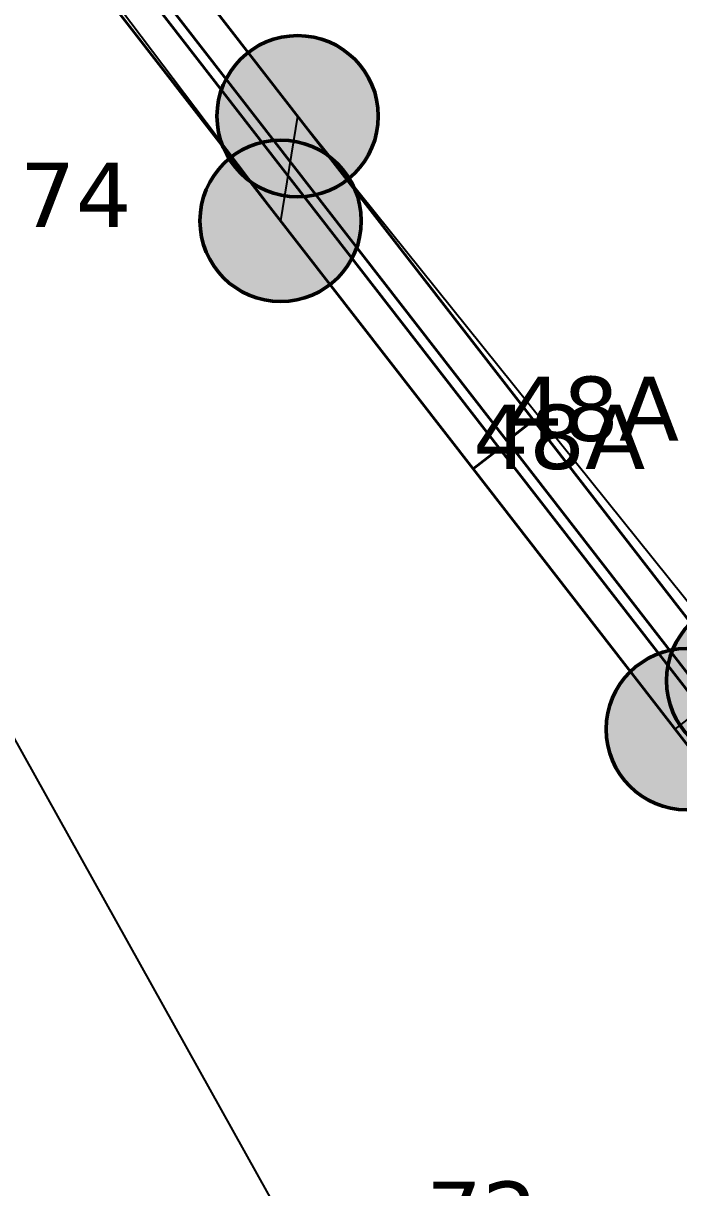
# Model space of a CAD drawing. Header units: millimetres. Extents: x -243740 to 150609, y -473655 to -165121.
# Drawn here: x 48406 to 50245, y -332794 to -329526 of the extents above; entities that cross this region are included whole.
import ezdxf

# ---------------------------------------------------------------- set-up
doc = ezdxf.new("R2010")
doc.units = ezdxf.units.MM
doc.layers.add('_Гр.ЩД-1C.10.4.I8.1', color=6, linetype='Continuous')
for name, color, linetype, lineweight in [('_освещение_dali', 3, 'Continuous', 50), ('DLX_FL1_LUM 122', 1, 'Continuous', 40), ('DLX_FL1_LUM 222', 5, 'Continuous', 40)]:
    doc.layers.add(name, color=color, linetype=linetype, lineweight=lineweight)
doc.styles.add('TableTextStyle', font='')
doc.styles.get('TableTextStyle').set_extended_font_data('VERDANA.TTF')
doc.linetypes.add('Truba', pattern='A,3e-05,[4,MSH_7,S=1,R=0,X=0,Y=0],-3.022072', length=3.022102)

# ---------------------------------------------------------------- blocks, each defined once
blk = doc.blocks.new('A$Caabd1818')
at = {"layer": 'DLX_FL1_LUM 122'}
for points in [[(44667.8, 68428.6, 0), (45867.9, 66881.5, 0)], [(45867.9, 66881.5, 0), (44667.8, 68428.6, 0)], [(45867.9, 66881.5, 0), (44667.8, 68428.6, 0)], [(44667.8, 68428.6, 0), (45867.9, 66881.5, 0)], [(44572.7, 68349.8, 0), (45772.8, 66802.7, 0)], [(45772.8, 66802.7, 0), (44572.7, 68349.8, 0)], [(45772.8, 66802.7, 0), (44572.7, 68349.8, 0)], [(44572.7, 68349.8, 0), (45772.8, 66802.7, 0)], [(45793.6, 66823.9, 0), (44593.5, 68371, 0)], [(44593.5, 68371, 0), (45793.6, 66823.9, 0)], [(44593.5, 68371, 0), (45793.6, 66823.9, 0)], [(45793.6, 66823.9, 0), (44593.5, 68371, 0)], [(45698.5, 66745.1, 0), (44498.4, 68292.2, 0)], [(44498.4, 68292.2, 0), (45698.5, 66745.1, 0)], [(44498.4, 68292.2, 0), (45698.5, 66745.1, 0)], [(45698.5, 66745.1, 0), (44498.4, 68292.2, 0)], [(45867.9, 66881.5, 0), (45793.6, 66823.9, 0)], [(45793.6, 66823.9, 0), (45867.9, 66881.5, 0)], [(45793.6, 66823.9, 0), (45867.9, 66881.5, 0)], [(45867.9, 66881.5, 0), (45793.6, 66823.9, 0)], [(45867.9, 66881.5, 0), (45867.9, 66881.5, 0)], [(45867.9, 66881.5, 0), (45867.9, 66881.5, 0)], [(45793.6, 66823.9, 0), (45793.6, 66823.9, 0)], [(45793.6, 66823.9, 0), (45793.6, 66823.9, 0)], [(45772.8, 66802.7, 0), (45698.5, 66745.1, 0)], [(45698.5, 66745.1, 0), (45772.8, 66802.7, 0)], [(45698.5, 66745.1, 0), (45772.8, 66802.7, 0)], [(45772.8, 66802.7, 0), (45698.5, 66745.1, 0)], [(45772.8, 66802.7, 0), (45772.8, 66802.7, 0)], [(45772.8, 66802.7, 0), (45772.8, 66802.7, 0)], [(45698.5, 66745.1, 0), (45698.5, 66745.1, 0)], [(45698.5, 66745.1, 0), (45698.5, 66745.1, 0)]]:
    blk.add_polyline3d(points, dxfattribs=at)
at = {"layer": 'DLX_FL1_LUM 222'}
for points in [[(45793.7, 66823.8, 0), (45867.9, 66881.4, 0)], [(45867.9, 66881.4, 0), (45793.7, 66823.8, 0)], [(45867.9, 66881.4, 0), (45793.7, 66823.8, 0)], [(45793.7, 66823.8, 0), (45867.9, 66881.4, 0)], [(45867.9, 66881.4, 0), (47068, 65334.3, 0)], [(47068, 65334.3, 0), (45867.9, 66881.4, 0)], [(45867.9, 66881.4, 0), (45867.9, 66881.4, 0)], [(45867.9, 66881.4, 0), (45867.9, 66881.4, 0)], [(47068, 65334.3, 0), (45867.9, 66881.4, 0)], [(45867.9, 66881.4, 0), (47068, 65334.3, 0)], [(46993.7, 65276.7, 0), (45793.7, 66823.8, 0)], [(45793.7, 66823.8, 0), (45793.7, 66823.8, 0)], [(45793.7, 66823.8, 0), (46993.7, 65276.7, 0)], [(45793.7, 66823.8, 0), (45793.7, 66823.8, 0)], [(45793.7, 66823.8, 0), (46993.7, 65276.7, 0)], [(46993.7, 65276.7, 0), (45793.7, 66823.8, 0)], [(45698.6, 66745, 0), (45772.9, 66802.6, 0)], [(45772.9, 66802.6, 0), (45698.6, 66745, 0)], [(45772.9, 66802.6, 0), (45698.6, 66745, 0)], [(45698.6, 66745, 0), (45772.9, 66802.6, 0)], [(45772.9, 66802.6, 0), (46973, 65255.5, 0)], [(46973, 65255.5, 0), (45772.9, 66802.6, 0)], [(45772.9, 66802.6, 0), (45772.9, 66802.6, 0)], [(45772.9, 66802.6, 0), (45772.9, 66802.6, 0)], [(46973, 65255.5, 0), (45772.9, 66802.6, 0)], [(45772.9, 66802.6, 0), (46973, 65255.5, 0)], [(46898.7, 65197.9, 0), (45698.6, 66745, 0)], [(45698.6, 66745, 0), (45698.6, 66745, 0)], [(45698.6, 66745, 0), (46898.7, 65197.9, 0)], [(45698.6, 66745, 0), (45698.6, 66745, 0)], [(45698.6, 66745, 0), (46898.7, 65197.9, 0)], [(46898.7, 65197.9, 0), (45698.6, 66745, 0)]]:
    blk.add_polyline3d(points, dxfattribs=at)
blk = doc.blocks.new('A$Cab2378fa')
at = {"lineweight": 25, "true_color": 0xfff5f5}
h = blk.add_hatch(color=7, dxfattribs=at)
h.dxf.hatch_style = 1
h.paths.add_polyline_path([(0, 0), (-141.6, -170.3, 0.174923), (3, -222.4, 0.197808), (162.3, -156.8)])
h.paths.add_polyline_path([(-163.2, 157.6), (0, 0), (147.8, 177.8, 0.175398), (3, 230.2, 0.209014)])
at = {"lineweight": 25}
h = blk.add_hatch(color=0, dxfattribs=at)
h.paths.add_polyline_path([(162.3, -156.8, 0.442338), (147.8, 177.8), (0, 0)])
h.paths.add_polyline_path([(-141.6, -170.3), (0, 0), (-163.2, 157.6, 0.430096)])
blk.add_circle((3, 3.9), 226.3)

msp = doc.modelspace()

# ---------------------------------------------------------------- linework, layer by layer
at = {"layer": '_Гр.ЩД-1C.10.4.I8.1', "ltscale": 100}
msp.add_lwpolyline([(51444.9, -333067.2), (50234.8, -331507.2), (50433.6, -331353), (49175.9, -329787.3), (49128.2, -330080.6), (47867.6, -328412.8), (48048.1, -328276.3), (47846.4, -330576.7), (49420.8, -333398.9), (52260.7, -335606.6)], dxfattribs=at)

# ---------------------------------------------------------------- block references
at = {"layer": '_освещение_dali', "color": 1, "ltscale": 100}
for p in [(49173, -329791.2), (49125.3, -330084.5)]:
    msp.add_blockref('A$Cab2378fa', p, dxfattribs=at)
at = {"layer": '_освещение_dali', "color": 5, "ltscale": 100}
for p in [(50434.3, -331374.7), (50264.9, -331511.1)]:
    msp.add_blockref('A$Cab2378fa', p, dxfattribs=at)
at = {"layer": 'Defpoints', "linetype": 'Truba', "ltscale": 100}
msp.add_blockref('A$Caabd1818', (3969.7, -397521.8), dxfattribs=at)

# ---------------------------------------------------------------- texts
at = {"layer": '_освещение_dali', "color": 213, "true_color": 0xcd85c3, "style": 'TableTextStyle'}
for s, p in [('74', (48396.2, -330097.6)), ('74', (48396.2, -330097.6)), ('48А', (49763.3, -330697.9)), ('48А', (49668.2, -330776.7)), ('72', (49536.5, -332956.2))]:
    msp.add_text(s, height=180, dxfattribs=at).set_placement(p)

doc.saveas('drawing.dxf')
